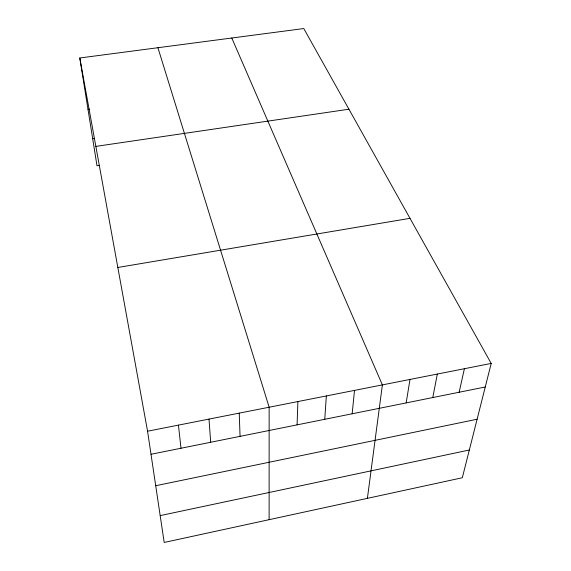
<?xml version="1.0" encoding="UTF-8"?>
<svg xmlns="http://www.w3.org/2000/svg" width="571" height="571" viewBox="0 0 571 571"><rect width="100%" height="100%" fill="white"/><g stroke="black" fill="none" stroke-linecap="round" stroke-linejoin="round"><path stroke-width="0.86" d="M269.119 519.674L269.148 407.23L157.917 47.721M297.084 424.874L297.891 401.556M324.756 419.3L326.341 395.946M352.157 413.782L354.505 390.393M367.396 498.347L382.384 384.89L231.776 38.014M406.167 402.912L409.992 379.444M432.782 397.552L437.329 374.055M459.141 392.241L464.394 368.716M491.203 363.427L462.324 477.749L164.191 542.45L147.561 431.212L79.797 57.985L303.779 28.55L491.203 363.427L147.561 431.212M160.18 515.613L469.333 449.998M155.712 485.728L477.106 419.228M151.015 454.28L485.25 386.988M117.833 267.471L409.999 218.336M99.554 165.376L96.999 165.761L79.797 57.985M92.68 138.724L94.429 138.468M95.849 146.39L348.931 109.218M88.005 109.411L89.718 109.168M178.445 425.117L181 448.242M209 419.093L210.685 442.268M239.235 413.126L240.063 436.351"/></g></svg>
